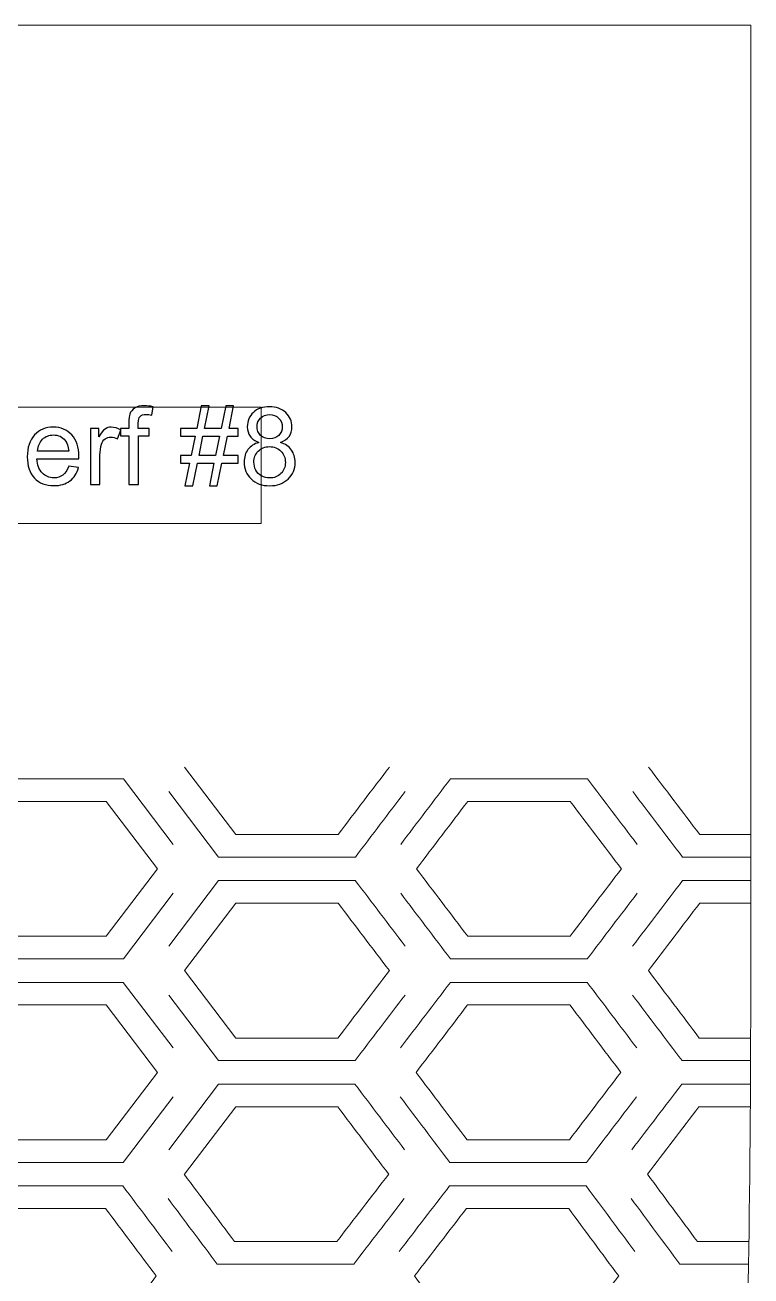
# Model space of a CAD drawing. Header units: centimetres. Extents: x -29.7 to 21.6, y -14.4 to 13.7.
# Drawn here: x -2.97 to 0.93, y -7.19 to -0.46 of the extents above; entities that cross this region are included whole.
import ezdxf

# ---------------------------------------------------------------- set-up
doc = ezdxf.new("R2010")
doc.units = ezdxf.units.CM
doc.header["$MEASUREMENT"] = 0
doc.layers.add('Layer 1', color=7, linetype='Continuous')

msp = doc.modelspace()

# ---------------------------------------------------------------- linework, layer by layer
at = {"layer": 'Layer 1', "color": 1, "lineweight": 9}
for points, knots in [([(-9.03932, -4.44965), (-9.03932, -4.44965), (-9.03932, -0.46166), (-9.03932, -0.46166), (-9.03932, -0.46166), (-9.03932, -0.46166), (0.93059, -0.46166), (0.93059, -0.46166), (0.93059, -0.46166), (0.93059, -0.46166), (0.93059, -4.44965), (0.93059, -4.44965)], [0, 0, 0, 0, 0.25, 0.25, 0.25, 0.25, 0.5, 0.5, 0.5, 0.5, 1, 1, 1, 1]), ([(-1.69979, -3.14012), (-1.69979, -3.14012), (-6.17542, -3.14012), (-6.17542, -3.14012), (-6.17542, -3.14012), (-6.17542, -3.14012), (-6.17542, -2.51611), (-6.17542, -2.51611), (-6.17542, -2.51611), (-6.17542, -2.51611), (-1.69979, -2.51611), (-1.69979, -2.51611), (-1.69979, -2.51611), (-1.69979, -2.51611), (-1.69979, -3.14012), (-1.69979, -3.14012)], [0, 0, 0, 0, 0.2, 0.2, 0.2, 0.2, 0.4, 0.4, 0.4, 0.4, 0.6, 0.6, 0.6, 0.6, 1, 1, 1, 1]), ([(-1.69979, -3.14012), (-1.69979, -3.14012), (-6.17542, -3.14012), (-6.17542, -3.14012), (-6.17542, -3.14012), (-6.17542, -3.14012), (-6.17542, -2.51611), (-6.17542, -2.51611), (-6.17542, -2.51611), (-6.17542, -2.51611), (-1.69979, -2.51611), (-1.69979, -2.51611), (-1.69979, -2.51611), (-1.69979, -2.51611), (-1.69979, -3.14012), (-1.69979, -3.14012)], [0, 0, 0, 0, 0.2, 0.2, 0.2, 0.2, 0.4, 0.4, 0.4, 0.4, 0.6, 0.6, 0.6, 0.6, 1, 1, 1, 1]), ([(-2.41116, -2.93103), (-2.41116, -2.93103), (-2.41116, -2.66894), (-2.41116, -2.66894), (-2.41116, -2.66894), (-2.41116, -2.66894), (-2.45649, -2.66894), (-2.45649, -2.66894), (-2.45649, -2.66894), (-2.45649, -2.66894), (-2.45649, -2.62943), (-2.45649, -2.62943), (-2.45649, -2.62943), (-2.45649, -2.62943), (-2.41116, -2.62943), (-2.41116, -2.62943), (-2.41116, -2.62943), (-2.41116, -2.62943), (-2.41116, -2.59747), (-2.41116, -2.59747), (-2.41116, -2.59747), (-2.41116, -2.57722), (-2.40942, -2.56221), (-2.40584, -2.55243), (-2.40584, -2.55243), (-2.4009, -2.53926), (-2.39237, -2.52851), (-2.37998, -2.52028), (-2.37998, -2.52028), (-2.36768, -2.51204), (-2.35034, -2.50797), (-2.32806, -2.50797), (-2.32806, -2.50797), (-2.31363, -2.50797), (-2.29775, -2.50972), (-2.28031, -2.51311), (-2.28031, -2.51311), (-2.28031, -2.51311), (-2.28797, -2.55785), (-2.28797, -2.55785), (-2.28797, -2.55785), (-2.29862, -2.55601), (-2.30859, -2.55505), (-2.31809, -2.55505), (-2.31809, -2.55505), (-2.33358, -2.55505), (-2.34453, -2.55834), (-2.35102, -2.56492), (-2.35102, -2.56492), (-2.35741, -2.57151), (-2.36061, -2.58381), (-2.36061, -2.60183), (-2.36061, -2.60183), (-2.36061, -2.60183), (-2.36061, -2.62943), (-2.36061, -2.62943), (-2.36061, -2.62943), (-2.36061, -2.62943), (-2.30191, -2.62943), (-2.30191, -2.62943), (-2.30191, -2.62943), (-2.30191, -2.62943), (-2.30191, -2.66894), (-2.30191, -2.66894), (-2.30191, -2.66894), (-2.30191, -2.66894), (-2.36002, -2.66894), (-2.36002, -2.66894), (-2.36002, -2.66894), (-2.36002, -2.66894), (-2.36002, -2.93103), (-2.36002, -2.93103), (-2.36002, -2.93103), (-2.36002, -2.93103), (-2.41116, -2.93103), (-2.41116, -2.93103)], [0, 0, 0, 0, 0.05, 0.05, 0.05, 0.05, 0.1, 0.1, 0.1, 0.1, 0.15, 0.15, 0.15, 0.15, 0.2, 0.2, 0.2, 0.2, 0.25, 0.25, 0.25, 0.25, 0.3, 0.3, 0.3, 0.3, 0.35, 0.35, 0.35, 0.35, 0.4, 0.4, 0.4, 0.4, 0.45, 0.45, 0.45, 0.45, 0.5, 0.5, 0.5, 0.5, 0.55, 0.55, 0.55, 0.55, 0.6, 0.6, 0.6, 0.6, 0.65, 0.65, 0.65, 0.65, 0.7, 0.7, 0.7, 0.7, 0.75, 0.75, 0.75, 0.75, 0.8, 0.8, 0.8, 0.8, 0.85, 0.85, 0.85, 0.85, 0.9, 0.9, 0.9, 0.9, 1, 1, 1, 1]), ([(-2.10976, -2.938), (-2.10976, -2.938), (-2.08507, -2.81713), (-2.08507, -2.81713), (-2.08507, -2.81713), (-2.08507, -2.81713), (-2.13301, -2.81713), (-2.13301, -2.81713), (-2.13301, -2.81713), (-2.13301, -2.81713), (-2.13301, -2.77471), (-2.13301, -2.77471), (-2.13301, -2.77471), (-2.13301, -2.77471), (-2.07645, -2.77471), (-2.07645, -2.77471), (-2.07645, -2.77471), (-2.07645, -2.77471), (-2.05543, -2.67185), (-2.05543, -2.67185), (-2.05543, -2.67185), (-2.05543, -2.67185), (-2.13301, -2.67185), (-2.13301, -2.67185), (-2.13301, -2.67185), (-2.13301, -2.67185), (-2.13301, -2.62943), (-2.13301, -2.62943), (-2.13301, -2.62943), (-2.13301, -2.62943), (-2.04681, -2.62943), (-2.04681, -2.62943), (-2.04681, -2.62943), (-2.04681, -2.62943), (-2.02201, -2.50797), (-2.02201, -2.50797), (-2.02201, -2.50797), (-2.02201, -2.50797), (-1.9794, -2.50797), (-1.9794, -2.50797), (-1.9794, -2.50797), (-1.9794, -2.50797), (-2.00419, -2.62943), (-2.00419, -2.62943), (-2.00419, -2.62943), (-2.00419, -2.62943), (-1.91557, -2.62943), (-1.91557, -2.62943), (-1.91557, -2.62943), (-1.91557, -2.62943), (-1.89078, -2.50797), (-1.89078, -2.50797), (-1.89078, -2.50797), (-1.89078, -2.50797), (-1.84826, -2.50797), (-1.84826, -2.50797), (-1.84826, -2.50797), (-1.84826, -2.50797), (-1.87305, -2.62943), (-1.87305, -2.62943), (-1.87305, -2.62943), (-1.87305, -2.62943), (-1.82385, -2.62943), (-1.82385, -2.62943), (-1.82385, -2.62943), (-1.82385, -2.62943), (-1.82385, -2.67185), (-1.82385, -2.67185), (-1.82385, -2.67185), (-1.82385, -2.67185), (-1.88167, -2.67185), (-1.88167, -2.67185), (-1.88167, -2.67185), (-1.88167, -2.67185), (-1.90269, -2.77471), (-1.90269, -2.77471), (-1.90269, -2.77471), (-1.90269, -2.77471), (-1.82385, -2.77471), (-1.82385, -2.77471), (-1.82385, -2.77471), (-1.82385, -2.77471), (-1.82385, -2.81713), (-1.82385, -2.81713), (-1.82385, -2.81713), (-1.82385, -2.81713), (-1.91131, -2.81713), (-1.91131, -2.81713), (-1.91131, -2.81713), (-1.91131, -2.81713), (-1.93601, -2.938), (-1.93601, -2.938), (-1.93601, -2.938), (-1.93601, -2.938), (-1.97862, -2.938), (-1.97862, -2.938), (-1.97862, -2.938), (-1.97862, -2.938), (-1.95393, -2.81713), (-1.95393, -2.81713), (-1.95393, -2.81713), (-1.95393, -2.81713), (-2.04255, -2.81713), (-2.04255, -2.81713), (-2.04255, -2.81713), (-2.04255, -2.81713), (-2.06725, -2.938), (-2.06725, -2.938), (-2.06725, -2.938), (-2.06725, -2.938), (-2.10976, -2.938), (-2.10976, -2.938)], [0, 0, 0, 0, 0.0344828, 0.0344828, 0.0344828, 0.0344828, 0.0689655, 0.0689655, 0.0689655, 0.0689655, 0.1034483, 0.1034483, 0.1034483, 0.1034483, 0.137931, 0.137931, 0.137931, 0.137931, 0.1724138, 0.1724138, 0.1724138, 0.1724138, 0.2068966, 0.2068966, 0.2068966, 0.2068966, 0.2413793, 0.2413793, 0.2413793, 0.2413793, 0.2758621, 0.2758621, 0.2758621, 0.2758621, 0.3103448, 0.3103448, 0.3103448, 0.3103448, 0.3448276, 0.3448276, 0.3448276, 0.3448276, 0.3793103, 0.3793103, 0.3793103, 0.3793103, 0.4137931, 0.4137931, 0.4137931, 0.4137931, 0.4482759, 0.4482759, 0.4482759, 0.4482759, 0.4827586, 0.4827586, 0.4827586, 0.4827586, 0.5172414, 0.5172414, 0.5172414, 0.5172414, 0.5517241, 0.5517241, 0.5517241, 0.5517241, 0.5862069, 0.5862069, 0.5862069, 0.5862069, 0.6206897, 0.6206897, 0.6206897, 0.6206897, 0.6551724, 0.6551724, 0.6551724, 0.6551724, 0.6896552, 0.6896552, 0.6896552, 0.6896552, 0.7241379, 0.7241379, 0.7241379, 0.7241379, 0.7586207, 0.7586207, 0.7586207, 0.7586207, 0.7931034, 0.7931034, 0.7931034, 0.7931034, 0.8275862, 0.8275862, 0.8275862, 0.8275862, 0.862069, 0.862069, 0.862069, 0.862069, 0.8965517, 0.8965517, 0.8965517, 0.8965517, 0.9310345, 0.9310345, 0.9310345, 0.9310345, 1, 1, 1, 1]), ([(-1.71247, -2.70546), (-1.73368, -2.69771), (-1.74937, -2.68657), (-1.75964, -2.67224), (-1.75964, -2.67224), (-1.76981, -2.65781), (-1.77494, -2.64057), (-1.77494, -2.62052), (-1.77494, -2.62052), (-1.77494, -2.5902), (-1.76409, -2.56483), (-1.7424, -2.5442), (-1.7424, -2.5442), (-1.72061, -2.52357), (-1.69174, -2.5132), (-1.65562, -2.5132), (-1.65562, -2.5132), (-1.6194, -2.5132), (-1.59015, -2.52376), (-1.56806, -2.54488), (-1.56806, -2.54488), (-1.54598, -2.56599), (-1.53494, -2.59166), (-1.53494, -2.62197), (-1.53494, -2.62197), (-1.53494, -2.64124), (-1.53998, -2.6581), (-1.55005, -2.67233), (-1.55005, -2.67233), (-1.56012, -2.68667), (-1.57542, -2.69771), (-1.59605, -2.70546), (-1.59605, -2.70546), (-1.57058, -2.71379), (-1.55131, -2.72715), (-1.53804, -2.74575), (-1.53804, -2.74575), (-1.52477, -2.76425), (-1.51809, -2.78633), (-1.51809, -2.81209), (-1.51809, -2.81209), (-1.51809, -2.84764), (-1.53068, -2.87747), (-1.55576, -2.90168), (-1.55576, -2.90168), (-1.58094, -2.9259), (-1.61397, -2.938), (-1.65494, -2.938), (-1.65494, -2.938), (-1.69591, -2.938), (-1.72894, -2.9259), (-1.75412, -2.90159), (-1.75412, -2.90159), (-1.7792, -2.87728), (-1.79179, -2.84696), (-1.79179, -2.81064), (-1.79179, -2.81064), (-1.79179, -2.78362), (-1.78492, -2.76096), (-1.77116, -2.74275), (-1.77116, -2.74275), (-1.75741, -2.72444), (-1.73785, -2.71204), (-1.71247, -2.70546)], [0, 0, 0, 0, 0.0588235, 0.0588235, 0.0588235, 0.0588235, 0.1176471, 0.1176471, 0.1176471, 0.1176471, 0.1764706, 0.1764706, 0.1764706, 0.1764706, 0.2352941, 0.2352941, 0.2352941, 0.2352941, 0.2941176, 0.2941176, 0.2941176, 0.2941176, 0.3529412, 0.3529412, 0.3529412, 0.3529412, 0.4117647, 0.4117647, 0.4117647, 0.4117647, 0.4705882, 0.4705882, 0.4705882, 0.4705882, 0.5294118, 0.5294118, 0.5294118, 0.5294118, 0.5882353, 0.5882353, 0.5882353, 0.5882353, 0.6470588, 0.6470588, 0.6470588, 0.6470588, 0.7058824, 0.7058824, 0.7058824, 0.7058824, 0.7647059, 0.7647059, 0.7647059, 0.7647059, 0.8235294, 0.8235294, 0.8235294, 0.8235294, 0.8823529, 0.8823529, 0.8823529, 0.8823529, 1, 1, 1, 1]), ([(-1.72264, -2.61868), (-1.72264, -2.63844), (-1.71635, -2.65451), (-1.70385, -2.66701), (-1.70385, -2.66701), (-1.69126, -2.6795), (-1.6748, -2.6858), (-1.65436, -2.6858), (-1.65436, -2.6858), (-1.6345, -2.6858), (-1.61843, -2.6796), (-1.60593, -2.6672), (-1.60593, -2.6672), (-1.59344, -2.6548), (-1.58724, -2.6396), (-1.58724, -2.62158), (-1.58724, -2.62158), (-1.58724, -2.60279), (-1.59363, -2.58701), (-1.60651, -2.57422), (-1.60651, -2.57422), (-1.6193, -2.56144), (-1.63547, -2.55505), (-1.65494, -2.55505), (-1.65494, -2.55505), (-1.6746, -2.55505), (-1.69078, -2.56134), (-1.70356, -2.57383), (-1.70356, -2.57383), (-1.71625, -2.58633), (-1.72264, -2.60124), (-1.72264, -2.61868)], [0, 0, 0, 0, 0.1111111, 0.1111111, 0.1111111, 0.1111111, 0.2222222, 0.2222222, 0.2222222, 0.2222222, 0.3333333, 0.3333333, 0.3333333, 0.3333333, 0.4444444, 0.4444444, 0.4444444, 0.4444444, 0.5555556, 0.5555556, 0.5555556, 0.5555556, 0.6666667, 0.6666667, 0.6666667, 0.6666667, 0.7777778, 0.7777778, 0.7777778, 0.7777778, 1, 1, 1, 1]), ([(-2.73436, -2.8334), (-2.73436, -2.8334), (-2.68148, -2.84038), (-2.68148, -2.84038), (-2.68148, -2.84038), (-2.68971, -2.87108), (-2.70511, -2.895), (-2.72758, -2.91195), (-2.72758, -2.91195), (-2.75005, -2.9289), (-2.77872, -2.93742), (-2.81368, -2.93742), (-2.81368, -2.93742), (-2.85765, -2.93742), (-2.89252, -2.92386), (-2.91828, -2.89674), (-2.91828, -2.89674), (-2.94405, -2.86972), (-2.95693, -2.83166), (-2.95693, -2.78275), (-2.95693, -2.78275), (-2.95693, -2.73219), (-2.94395, -2.69287), (-2.9179, -2.66497), (-2.9179, -2.66497), (-2.89184, -2.63698), (-2.85804, -2.62304), (-2.81649, -2.62304), (-2.81649, -2.62304), (-2.7763, -2.62304), (-2.74346, -2.63669), (-2.71799, -2.6641), (-2.71799, -2.6641), (-2.69252, -2.69151), (-2.67973, -2.73006), (-2.67973, -2.77975), (-2.67973, -2.77975), (-2.67973, -2.78275), (-2.67983, -2.7873), (-2.68002, -2.7933), (-2.68002, -2.7933), (-2.68002, -2.7933), (-2.90463, -2.7933), (-2.90463, -2.7933), (-2.90463, -2.7933), (-2.90269, -2.82633), (-2.89339, -2.85171), (-2.87654, -2.86924), (-2.87654, -2.86924), (-2.85978, -2.88677), (-2.83877, -2.89558), (-2.81368, -2.89558), (-2.81368, -2.89558), (-2.79499, -2.89558), (-2.77901, -2.89064), (-2.76584, -2.88076), (-2.76584, -2.88076), (-2.75257, -2.87088), (-2.74211, -2.8551), (-2.73436, -2.8334)], [0, 0, 0, 0, 0.0625, 0.0625, 0.0625, 0.0625, 0.125, 0.125, 0.125, 0.125, 0.1875, 0.1875, 0.1875, 0.1875, 0.25, 0.25, 0.25, 0.25, 0.3125, 0.3125, 0.3125, 0.3125, 0.375, 0.375, 0.375, 0.375, 0.4375, 0.4375, 0.4375, 0.4375, 0.5, 0.5, 0.5, 0.5, 0.5625, 0.5625, 0.5625, 0.5625, 0.625, 0.625, 0.625, 0.625, 0.6875, 0.6875, 0.6875, 0.6875, 0.75, 0.75, 0.75, 0.75, 0.8125, 0.8125, 0.8125, 0.8125, 0.875, 0.875, 0.875, 0.875, 1, 1, 1, 1]), ([(-2.90172, -2.75146), (-2.90172, -2.75146), (-2.73378, -2.75146), (-2.73378, -2.75146), (-2.73378, -2.75146), (-2.73601, -2.72609), (-2.7425, -2.70711), (-2.75305, -2.69442), (-2.75305, -2.69442), (-2.76923, -2.67476), (-2.79034, -2.66488), (-2.8162, -2.66488), (-2.8162, -2.66488), (-2.83964, -2.66488), (-2.8593, -2.67272), (-2.87528, -2.68841), (-2.87528, -2.68841), (-2.89117, -2.7041), (-2.89998, -2.72512), (-2.90172, -2.75146)], [0, 0, 0, 0, 0.1666667, 0.1666667, 0.1666667, 0.1666667, 0.3333333, 0.3333333, 0.3333333, 0.3333333, 0.5, 0.5, 0.5, 0.5, 0.6666667, 0.6666667, 0.6666667, 0.6666667, 1, 1, 1, 1]), ([(-2.61746, -2.93103), (-2.61746, -2.93103), (-2.61746, -2.62943), (-2.61746, -2.62943), (-2.61746, -2.62943), (-2.61746, -2.62943), (-2.57155, -2.62943), (-2.57155, -2.62943), (-2.57155, -2.62943), (-2.57155, -2.62943), (-2.57155, -2.67563), (-2.57155, -2.67563), (-2.57155, -2.67563), (-2.55983, -2.65422), (-2.54898, -2.64008), (-2.53901, -2.6333), (-2.53901, -2.6333), (-2.52903, -2.62643), (-2.51809, -2.62304), (-2.50617, -2.62304), (-2.50617, -2.62304), (-2.48893, -2.62304), (-2.4714, -2.62846), (-2.45358, -2.63921), (-2.45358, -2.63921), (-2.45358, -2.63921), (-2.47179, -2.68638), (-2.47179, -2.68638), (-2.47179, -2.68638), (-2.48419, -2.67941), (-2.49658, -2.67592), (-2.50898, -2.67592), (-2.50898, -2.67592), (-2.52012, -2.67592), (-2.5301, -2.67931), (-2.53891, -2.68599), (-2.53891, -2.68599), (-2.54772, -2.69267), (-2.55402, -2.70197), (-2.5578, -2.71388), (-2.5578, -2.71388), (-2.56351, -2.732), (-2.56632, -2.75185), (-2.56632, -2.77345), (-2.56632, -2.77345), (-2.56632, -2.77345), (-2.56632, -2.93103), (-2.56632, -2.93103), (-2.56632, -2.93103), (-2.56632, -2.93103), (-2.61746, -2.93103), (-2.61746, -2.93103)], [0, 0, 0, 0, 0.0714286, 0.0714286, 0.0714286, 0.0714286, 0.1428571, 0.1428571, 0.1428571, 0.1428571, 0.2142857, 0.2142857, 0.2142857, 0.2142857, 0.2857143, 0.2857143, 0.2857143, 0.2857143, 0.3571429, 0.3571429, 0.3571429, 0.3571429, 0.4285714, 0.4285714, 0.4285714, 0.4285714, 0.5, 0.5, 0.5, 0.5, 0.5714286, 0.5714286, 0.5714286, 0.5714286, 0.6428571, 0.6428571, 0.6428571, 0.6428571, 0.7142857, 0.7142857, 0.7142857, 0.7142857, 0.7857143, 0.7857143, 0.7857143, 0.7857143, 0.8571429, 0.8571429, 0.8571429, 0.8571429, 1, 1, 1, 1]), ([(-2.03393, -2.77471), (-2.03393, -2.77471), (-1.94531, -2.77471), (-1.94531, -2.77471), (-1.94531, -2.77471), (-1.94531, -2.77471), (-1.92429, -2.67185), (-1.92429, -2.67185), (-1.92429, -2.67185), (-1.92429, -2.67185), (-2.01291, -2.67185), (-2.01291, -2.67185), (-2.01291, -2.67185), (-2.01291, -2.67185), (-2.03393, -2.77471), (-2.03393, -2.77471)], [0, 0, 0, 0, 0.2, 0.2, 0.2, 0.2, 0.4, 0.4, 0.4, 0.4, 0.6, 0.6, 0.6, 0.6, 1, 1, 1, 1]), ([(-1.73949, -2.81103), (-1.73949, -2.82565), (-1.7361, -2.8397), (-1.72932, -2.85335), (-1.72932, -2.85335), (-1.72254, -2.86691), (-1.71228, -2.87747), (-1.69852, -2.88493), (-1.69852, -2.88493), (-1.68487, -2.89239), (-1.67015, -2.89616), (-1.65455, -2.89616), (-1.65455, -2.89616), (-1.62995, -2.89616), (-1.60981, -2.88832), (-1.59402, -2.87263), (-1.59402, -2.87263), (-1.57823, -2.85694), (-1.57039, -2.83699), (-1.57039, -2.81277), (-1.57039, -2.81277), (-1.57039, -2.78817), (-1.57852, -2.76783), (-1.5947, -2.75175), (-1.5947, -2.75175), (-1.61097, -2.73568), (-1.6315, -2.72764), (-1.6562, -2.72764), (-1.6562, -2.72764), (-1.68041, -2.72764), (-1.70027, -2.73558), (-1.71596, -2.75146), (-1.71596, -2.75146), (-1.73165, -2.76735), (-1.73949, -2.7872), (-1.73949, -2.81103)], [0, 0, 0, 0, 0.1, 0.1, 0.1, 0.1, 0.2, 0.2, 0.2, 0.2, 0.3, 0.3, 0.3, 0.3, 0.4, 0.4, 0.4, 0.4, 0.5, 0.5, 0.5, 0.5, 0.6, 0.6, 0.6, 0.6, 0.7, 0.7, 0.7, 0.7, 0.8, 0.8, 0.8, 0.8, 1, 1, 1, 1]), ([(-1.56184, -4.81203), (-1.56184, -4.81203), (-1.83701, -4.81203), (-1.83701, -4.81203), (-1.83701, -4.81203), (-1.83701, -4.81203), (-2.1122, -4.44965), (-2.1122, -4.44965)], [0, 0, 0, 0, 0.3333333, 0.3333333, 0.3333333, 0.3333333, 1, 1, 1, 1]), ([(0.93059, -4.44965), (0.93059, -7.29819), (0.93059, -8.72246), (0.68137, -10.14675), (0.68137, -10.14675), (0.43214, -11.57102), (-0.06638, -12.99531), (-2.06035, -14.41959)], [0, 0, 0, 0, 0.3333333, 0.3333333, 0.3333333, 0.3333333, 1, 1, 1, 1]), ([(-1.01154, -4.44965), (-1.10328, -4.57045), (-1.19505, -4.69124), (-1.28682, -4.81203), (-1.28682, -4.81203), (-1.37853, -4.81203), (-1.47023, -4.81203), (-1.56197, -4.81203)], [0, 0, 0, 0, 0.3333333, 0.3333333, 0.3333333, 0.3333333, 1, 1, 1, 1]), ([(0.93043, -4.81203), (0.8387, -4.81203), (0.74696, -4.81203), (0.65528, -4.81203), (0.65528, -4.81203), (0.56362, -4.69124), (0.47197, -4.57045), (0.3803, -4.44965)], [0, 0, 0, 0, 0.3333333, 0.3333333, 0.3333333, 0.3333333, 1, 1, 1, 1]), ([(-2.17297, -4.86535), (-2.17297, -4.86535), (-2.44066, -4.51281), (-2.44066, -4.51281), (-2.44066, -4.51281), (-2.44066, -4.51281), (-2.8081, -4.51281), (-2.8081, -4.51281), (-2.8081, -4.51281), (-2.8081, -4.51281), (-3.17557, -4.51281), (-3.17557, -4.51281), (-3.17557, -4.51281), (-3.17557, -4.51281), (-3.44323, -4.86535), (-3.44323, -4.86535)], [0, 0, 0, 0, 0.2, 0.2, 0.2, 0.2, 0.4, 0.4, 0.4, 0.4, 0.6, 0.6, 0.6, 0.6, 1, 1, 1, 1]), ([(0.31929, -4.86535), (0.23011, -4.74783), (0.14096, -4.63032), (0.0518, -4.51281), (0.0518, -4.51281), (-0.19314, -4.51281), (-0.43814, -4.51281), (-0.68312, -4.51281), (-0.68312, -4.51281), (-0.77233, -4.63032), (-0.86165, -4.74783), (-0.95086, -4.86535)], [0, 0, 0, 0, 0.25, 0.25, 0.25, 0.25, 0.5, 0.5, 0.5, 0.5, 1, 1, 1, 1]), ([(-3.35843, -4.99675), (-3.35843, -4.99675), (-3.08325, -4.63437), (-3.08325, -4.63437), (-3.08325, -4.63437), (-3.08325, -4.63437), (-2.53296, -4.63437), (-2.53296, -4.63437), (-2.53296, -4.63437), (-2.53296, -4.63437), (-2.25781, -4.99675), (-2.25781, -4.99675), (-2.25781, -4.99675), (-2.25781, -4.99675), (-2.53296, -5.35913), (-2.53296, -5.35913), (-2.53296, -5.35913), (-2.53296, -5.35913), (-3.08325, -5.35913), (-3.08325, -5.35913), (-3.08325, -5.35913), (-3.08325, -5.35913), (-3.35843, -4.99675), (-3.35843, -4.99675)], [0, 0, 0, 0, 0.1428571, 0.1428571, 0.1428571, 0.1428571, 0.2857143, 0.2857143, 0.2857143, 0.2857143, 0.4285714, 0.4285714, 0.4285714, 0.4285714, 0.5714286, 0.5714286, 0.5714286, 0.5714286, 0.7142857, 0.7142857, 0.7142857, 0.7142857, 1, 1, 1, 1]), ([(-1.56184, -4.93357), (-1.56184, -4.93357), (-1.92932, -4.93357), (-1.92932, -4.93357), (-1.92932, -4.93357), (-1.92932, -4.93357), (-2.197, -4.58105), (-2.197, -4.58105)], [0, 0, 0, 0, 0.3333333, 0.3333333, 0.3333333, 0.3333333, 1, 1, 1, 1]), ([(-0.92681, -4.58105), (-1.01602, -4.69858), (-1.10534, -4.81605), (-1.19456, -4.93357), (-1.19456, -4.93357), (-1.31706, -4.93357), (-1.43953, -4.93357), (-1.562, -4.93357)], [0, 0, 0, 0, 0.3333333, 0.3333333, 0.3333333, 0.3333333, 1, 1, 1, 1]), ([(-0.86612, -4.99675), (-0.77436, -4.87595), (-0.68262, -4.75515), (-0.59085, -4.63437), (-0.59085, -4.63437), (-0.40741, -4.63437), (-0.224, -4.63437), (-0.04056, -4.63437), (-0.04056, -4.63437), (0.05112, -4.75515), (0.14276, -4.87595), (0.23443, -4.99675), (0.23443, -4.99675), (0.14262, -5.11754), (0.05089, -5.23834), (-0.04088, -5.35913), (-0.04088, -5.35913), (-0.22432, -5.35913), (-0.4077, -5.35913), (-0.59115, -5.35913), (-0.59115, -5.35913), (-0.68281, -5.23834), (-0.77446, -5.11754), (-0.86612, -4.99675)], [0, 0, 0, 0, 0.1428571, 0.1428571, 0.1428571, 0.1428571, 0.2857143, 0.2857143, 0.2857143, 0.2857143, 0.4285714, 0.4285714, 0.4285714, 0.4285714, 0.5714286, 0.5714286, 0.5714286, 0.5714286, 0.7142857, 0.7142857, 0.7142857, 0.7142857, 1, 1, 1, 1]), ([(0.93033, -4.93357), (0.80786, -4.93357), (0.6854, -4.93357), (0.56289, -4.93357), (0.56289, -4.93357), (0.47377, -4.81605), (0.38462, -4.69858), (0.29547, -4.58105)], [0, 0, 0, 0, 0.3333333, 0.3333333, 0.3333333, 0.3333333, 1, 1, 1, 1]), ([(-1.56184, -5.05993), (-1.56184, -5.05993), (-1.92932, -5.05993), (-1.92932, -5.05993), (-1.92932, -5.05993), (-1.92932, -5.05993), (-2.197, -5.41244), (-2.197, -5.41244)], [0, 0, 0, 0, 0.3333333, 0.3333333, 0.3333333, 0.3333333, 1, 1, 1, 1]), ([(-0.9271, -5.41244), (-1.01629, -5.29494), (-1.10541, -5.17742), (-1.19462, -5.05993), (-1.19462, -5.05993), (-1.31713, -5.05993), (-1.43953, -5.05993), (-1.56204, -5.05993)], [0, 0, 0, 0, 0.3333333, 0.3333333, 0.3333333, 0.3333333, 1, 1, 1, 1]), ([(0.9303, -5.05993), (0.80779, -5.05993), (0.68533, -5.05993), (0.56286, -5.05993), (0.56286, -5.05993), (0.47357, -5.17742), (0.38429, -5.29494), (0.295, -5.41244)], [0, 0, 0, 0, 0.3333333, 0.3333333, 0.3333333, 0.3333333, 1, 1, 1, 1]), ([(-2.17297, -5.12817), (-2.17297, -5.12817), (-2.44066, -5.48067), (-2.44066, -5.48067), (-2.44066, -5.48067), (-2.44066, -5.48067), (-2.8081, -5.48067), (-2.8081, -5.48067), (-2.8081, -5.48067), (-2.8081, -5.48067), (-3.17557, -5.48067), (-3.17557, -5.48067), (-3.17557, -5.48067), (-3.17557, -5.48067), (-3.44323, -5.12817), (-3.44323, -5.12817)], [0, 0, 0, 0, 0.2, 0.2, 0.2, 0.2, 0.4, 0.4, 0.4, 0.4, 0.6, 0.6, 0.6, 0.6, 1, 1, 1, 1]), ([(0.31916, -5.12817), (0.22988, -5.24566), (0.1406, -5.36316), (0.05135, -5.48067), (0.05135, -5.48067), (-0.19359, -5.48067), (-0.43857, -5.48067), (-0.68351, -5.48067), (-0.68351, -5.48067), (-0.77263, -5.36316), (-0.86181, -5.24566), (-0.95096, -5.12817)], [0, 0, 0, 0, 0.25, 0.25, 0.25, 0.25, 0.5, 0.5, 0.5, 0.5, 1, 1, 1, 1]), ([(-2.1122, -5.54386), (-2.1122, -5.54386), (-1.83701, -5.18147), (-1.83701, -5.18147), (-1.83701, -5.18147), (-1.83701, -5.18147), (-1.56184, -5.18147), (-1.56184, -5.18147)], [0, 0, 0, 0, 0.3333333, 0.3333333, 0.3333333, 0.3333333, 1, 1, 1, 1]), ([(-1.5621, -5.18147), (-1.47036, -5.18147), (-1.37862, -5.18147), (-1.28696, -5.18147), (-1.28696, -5.18147), (-1.19528, -5.30225), (-1.10358, -5.42304), (-1.01193, -5.54386)], [0, 0, 0, 0, 0.3333333, 0.3333333, 0.3333333, 0.3333333, 1, 1, 1, 1]), ([(0.37974, -5.54386), (0.47148, -5.42304), (0.56328, -5.30225), (0.65505, -5.18147), (0.65505, -5.18147), (0.74679, -5.18147), (0.8385, -5.18147), (0.9302, -5.18147)], [0, 0, 0, 0, 0.3333333, 0.3333333, 0.3333333, 0.3333333, 1, 1, 1, 1]), ([(-1.5622, -5.90622), (-1.5622, -5.90622), (-1.83731, -5.90622), (-1.83731, -5.90622), (-1.83731, -5.90622), (-1.83731, -5.90622), (-2.11243, -5.54386), (-2.11243, -5.54386)], [0, 0, 0, 0, 0.3333333, 0.3333333, 0.3333333, 0.3333333, 1, 1, 1, 1]), ([(-1.01193, -5.54386), (-1.10403, -5.66465), (-1.1961, -5.78544), (-1.28812, -5.90622), (-1.28812, -5.90622), (-1.3798, -5.90622), (-1.47147, -5.90622), (-1.56315, -5.90622)], [0, 0, 0, 0, 0.3333333, 0.3333333, 0.3333333, 0.3333333, 1, 1, 1, 1]), ([(0.92807, -5.90622), (0.8364, -5.90622), (0.74473, -5.90622), (0.65306, -5.90622), (0.65306, -5.90622), (0.56197, -5.78544), (0.4709, -5.66465), (0.37974, -5.54386)], [0, 0, 0, 0, 0.3333333, 0.3333333, 0.3333333, 0.3333333, 1, 1, 1, 1]), ([(-2.17324, -5.95954), (-2.17324, -5.95954), (-2.44089, -5.60702), (-2.44089, -5.60702), (-2.44089, -5.60702), (-2.44089, -5.60702), (-2.80827, -5.60702), (-2.80827, -5.60702), (-2.80827, -5.60702), (-2.80827, -5.60702), (-3.17564, -5.60702), (-3.17564, -5.60702), (-3.17564, -5.60702), (-3.17564, -5.60702), (-3.44329, -5.95954), (-3.44329, -5.95954)], [0, 0, 0, 0, 0.2, 0.2, 0.2, 0.2, 0.4, 0.4, 0.4, 0.4, 0.6, 0.6, 0.6, 0.6, 1, 1, 1, 1]), ([(0.31697, -5.95954), (0.22838, -5.84202), (0.13974, -5.72453), (0.05102, -5.60702), (0.05102, -5.60702), (-0.19389, -5.60702), (-0.4388, -5.60702), (-0.68373, -5.60702), (-0.68373, -5.60702), (-0.77335, -5.72453), (-0.86292, -5.84202), (-0.9525, -5.95954)], [0, 0, 0, 0, 0.25, 0.25, 0.25, 0.25, 0.5, 0.5, 0.5, 0.5, 1, 1, 1, 1]), ([(-1.5622, -6.02778), (-1.5622, -6.02778), (-1.92961, -6.02778), (-1.92961, -6.02778), (-1.92961, -6.02778), (-1.92961, -6.02778), (-2.19723, -5.67526), (-2.19723, -5.67526)], [0, 0, 0, 0, 0.3333333, 0.3333333, 0.3333333, 0.3333333, 1, 1, 1, 1]), ([(-0.92759, -5.67526), (-1.01717, -5.79275), (-1.10672, -5.91028), (-1.19626, -6.02778), (-1.19626, -6.02778), (-1.31867, -6.02778), (-1.44106, -6.02778), (-1.56344, -6.02778)], [0, 0, 0, 0, 0.3333333, 0.3333333, 0.3333333, 0.3333333, 1, 1, 1, 1]), ([(0.92745, -6.02778), (0.80501, -6.02778), (0.68261, -6.02778), (0.5602, -6.02778), (0.5602, -6.02778), (0.47165, -5.91028), (0.38301, -5.79275), (0.29436, -5.67526)], [0, 0, 0, 0, 0.3333333, 0.3333333, 0.3333333, 0.3333333, 1, 1, 1, 1]), ([(-3.35852, -6.09094), (-3.35852, -6.09094), (-3.08338, -5.72856), (-3.08338, -5.72856), (-3.08338, -5.72856), (-3.08338, -5.72856), (-2.53316, -5.72856), (-2.53316, -5.72856), (-2.53316, -5.72856), (-2.53316, -5.72856), (-2.25804, -6.09094), (-2.25804, -6.09094), (-2.25804, -6.09094), (-2.25804, -6.09094), (-2.53316, -6.45333), (-2.53316, -6.45333), (-2.53316, -6.45333), (-2.53316, -6.45333), (-3.08338, -6.45333), (-3.08338, -6.45333), (-3.08338, -6.45333), (-3.08338, -6.45333), (-3.35852, -6.09094), (-3.35852, -6.09094)], [0, 0, 0, 0, 0.1428571, 0.1428571, 0.1428571, 0.1428571, 0.2857143, 0.2857143, 0.2857143, 0.2857143, 0.4285714, 0.4285714, 0.4285714, 0.4285714, 0.5714286, 0.5714286, 0.5714286, 0.5714286, 0.7142857, 0.7142857, 0.7142857, 0.7142857, 1, 1, 1, 1]), ([(-0.86822, -6.09094), (-0.77613, -5.97016), (-0.68403, -5.84936), (-0.5919, -5.72856), (-0.5919, -5.72856), (-0.40852, -5.72856), (-0.22514, -5.72856), (-0.04177, -5.72856), (-0.04177, -5.72856), (0.04942, -5.84936), (0.14053, -5.97016), (0.23168, -6.09094), (0.23168, -6.09094), (0.13945, -6.21174), (0.04729, -6.33253), (-0.04484, -6.45333), (-0.04484, -6.45333), (-0.2281, -6.45333), (-0.41133, -6.45333), (-0.59459, -6.45333), (-0.59459, -6.45333), (-0.68577, -6.33253), (-0.77695, -6.21174), (-0.86822, -6.09094)], [0, 0, 0, 0, 0.1428571, 0.1428571, 0.1428571, 0.1428571, 0.2857143, 0.2857143, 0.2857143, 0.2857143, 0.4285714, 0.4285714, 0.4285714, 0.4285714, 0.5714286, 0.5714286, 0.5714286, 0.5714286, 0.7142857, 0.7142857, 0.7142857, 0.7142857, 1, 1, 1, 1]), ([(-1.5622, -6.15413), (-1.5622, -6.15413), (-1.92961, -6.15413), (-1.92961, -6.15413), (-1.92961, -6.15413), (-1.92961, -6.15413), (-2.19723, -6.50664), (-2.19723, -6.50664)], [0, 0, 0, 0, 0.3333333, 0.3333333, 0.3333333, 0.3333333, 1, 1, 1, 1]), ([(-0.93034, -6.50664), (-1.01906, -6.38913), (-1.10783, -6.27161), (-1.19662, -6.15413), (-1.19662, -6.15413), (-1.31903, -6.15413), (-1.4414, -6.15413), (-1.5638, -6.15413)], [0, 0, 0, 0, 0.3333333, 0.3333333, 0.3333333, 0.3333333, 1, 1, 1, 1]), ([(0.92676, -6.15413), (0.80439, -6.15413), (0.68199, -6.15413), (0.55959, -6.15413), (0.55959, -6.15413), (0.46988, -6.27161), (0.38017, -6.38913), (0.29049, -6.50664)], [0, 0, 0, 0, 0.3333333, 0.3333333, 0.3333333, 0.3333333, 1, 1, 1, 1]), ([(-2.17324, -6.22235), (-2.17324, -6.22235), (-2.44089, -6.57486), (-2.44089, -6.57486), (-2.44089, -6.57486), (-2.44089, -6.57486), (-2.80827, -6.57486), (-2.80827, -6.57486), (-2.80827, -6.57486), (-2.80827, -6.57486), (-3.17564, -6.57486), (-3.17564, -6.57486), (-3.17564, -6.57486), (-3.17564, -6.57486), (-3.44329, -6.22235), (-3.44329, -6.22235)], [0, 0, 0, 0, 0.2, 0.2, 0.2, 0.2, 0.4, 0.4, 0.4, 0.4, 0.6, 0.6, 0.6, 0.6, 1, 1, 1, 1]), ([(0.31579, -6.22235), (0.22608, -6.33986), (0.13644, -6.45737), (0.0468, -6.57486), (0.0468, -6.57486), (-0.19785, -6.57486), (-0.44253, -6.57486), (-0.68717, -6.57486), (-0.68717, -6.57486), (-0.7759, -6.45737), (-0.86462, -6.33986), (-0.95338, -6.22235)], [0, 0, 0, 0, 0.25, 0.25, 0.25, 0.25, 0.5, 0.5, 0.5, 0.5, 1, 1, 1, 1]), ([(-2.11243, -6.63805), (-2.11243, -6.63805), (-1.83731, -6.27566), (-1.83731, -6.27566), (-1.83731, -6.27566), (-1.83731, -6.27566), (-1.5622, -6.27566), (-1.5622, -6.27566)], [0, 0, 0, 0, 0.3333333, 0.3333333, 0.3333333, 0.3333333, 1, 1, 1, 1]), ([(-1.56413, -6.27566), (-1.47245, -6.27566), (-1.38084, -6.27566), (-1.28921, -6.27566), (-1.28921, -6.27566), (-1.19793, -6.39644), (-1.10668, -6.51725), (-1.01547, -6.63805)], [0, 0, 0, 0, 0.3333333, 0.3333333, 0.3333333, 0.3333333, 1, 1, 1, 1]), ([(0.3746, -6.63805), (0.46676, -6.51725), (0.55896, -6.39644), (0.6512, -6.27566), (0.6512, -6.27566), (0.74286, -6.27566), (0.83447, -6.27566), (0.92611, -6.27566)], [0, 0, 0, 0, 0.3333333, 0.3333333, 0.3333333, 0.3333333, 1, 1, 1, 1]), ([(-1.56861, -7.00035), (-1.66009, -7.00035), (-1.75153, -7.00035), (-1.84304, -7.00035), (-1.84304, -7.00035), (-1.93343, -6.87957), (-2.02399, -6.75883), (-2.11468, -6.63805)], [0, 0, 0, 0, 0.3333333, 0.3333333, 0.3333333, 0.3333333, 1, 1, 1, 1]), ([(-1.01547, -6.63805), (-1.10848, -6.75883), (-1.20143, -6.87957), (-1.29421, -7.00035), (-1.29421, -7.00035), (-1.3857, -7.00035), (-1.47714, -7.00035), (-1.56861, -7.00035)], [0, 0, 0, 0, 0.3333333, 0.3333333, 0.3333333, 0.3333333, 1, 1, 1, 1]), ([(0.91711, -7.00035), (0.82563, -7.00035), (0.73416, -7.00035), (0.64268, -7.00035), (0.64268, -7.00035), (0.55343, -6.87957), (0.46408, -6.75883), (0.3746, -6.63805)], [0, 0, 0, 0, 0.3333333, 0.3333333, 0.3333333, 0.3333333, 1, 1, 1, 1]), ([(-2.1785, -7.05364), (-2.26658, -6.93617), (-2.35481, -6.81869), (-2.44314, -6.70119), (-2.44314, -6.70119), (-2.68776, -6.70119), (-2.93231, -6.70119), (-3.17688, -6.70119), (-3.17688, -6.70119), (-3.2664, -6.81869), (-3.35575, -6.93617), (-3.44499, -7.05364)], [0, 0, 0, 0, 0.25, 0.25, 0.25, 0.25, 0.5, 0.5, 0.5, 0.5, 1, 1, 1, 1]), ([(0.30673, -7.05364), (0.2198, -6.93617), (0.13271, -6.81869), (0.04552, -6.70119), (0.04552, -6.70119), (-0.19906, -6.70119), (-0.44367, -6.70119), (-0.68825, -6.70119), (-0.68825, -6.70119), (-0.77888, -6.81869), (-0.8694, -6.93617), (-0.9598, -7.05364)], [0, 0, 0, 0, 0.25, 0.25, 0.25, 0.25, 0.5, 0.5, 0.5, 0.5, 1, 1, 1, 1]), ([(-1.56979, -7.12186), (-1.6919, -7.12186), (-1.81398, -7.12186), (-1.93609, -7.12186), (-1.93609, -7.12186), (-2.02403, -7.00439), (-2.11213, -6.88691), (-2.20033, -6.76943)], [0, 0, 0, 0, 0.3333333, 0.3333333, 0.3333333, 0.3333333, 1, 1, 1, 1]), ([(-0.93237, -6.76943), (-1.0229, -6.88691), (-1.1133, -7.00439), (-1.20353, -7.12186), (-1.20353, -7.12186), (-1.32564, -7.12186), (-1.44771, -7.12186), (-1.56979, -7.12186)], [0, 0, 0, 0, 0.3333333, 0.3333333, 0.3333333, 0.3333333, 1, 1, 1, 1]), ([(0.91475, -7.12186), (0.79268, -7.12186), (0.67057, -7.12186), (0.54849, -7.12186), (0.54849, -7.12186), (0.46166, -7.00439), (0.37474, -6.88691), (0.28768, -6.76943)], [0, 0, 0, 0, 0.3333333, 0.3333333, 0.3333333, 0.3333333, 1, 1, 1, 1]), ([(-3.36081, -7.18504), (-3.26905, -7.06425), (-3.17721, -6.9435), (-3.08525, -6.82272), (-3.08525, -6.82272), (-2.90216, -6.82272), (-2.71912, -6.82272), (-2.536, -6.82272), (-2.536, -6.82272), (-2.44518, -6.9435), (-2.35452, -7.06425), (-2.26395, -7.18504), (-2.26395, -7.18504), (-2.35622, -7.3058), (-2.44835, -7.42655), (-2.54032, -7.54733), (-2.54032, -7.54733), (-2.72288, -7.54733), (-2.90544, -7.54733), (-3.08799, -7.54733), (-3.08799, -7.54733), (-3.17878, -7.42655), (-3.26974, -7.3058), (-3.36081, -7.18504)], [0, 0, 0, 0, 0.1428571, 0.1428571, 0.1428571, 0.1428571, 0.2857143, 0.2857143, 0.2857143, 0.2857143, 0.4285714, 0.4285714, 0.4285714, 0.4285714, 0.5714286, 0.5714286, 0.5714286, 0.5714286, 0.7142857, 0.7142857, 0.7142857, 0.7142857, 1, 1, 1, 1]), ([(-0.8769, -7.18504), (-0.78398, -7.06425), (-0.6909, -6.9435), (-0.59772, -6.82272), (-0.59772, -6.82272), (-0.41468, -6.82272), (-0.23162, -6.82272), (-0.04854, -6.82272), (-0.04854, -6.82272), (0.04111, -6.9435), (0.13062, -7.06425), (0.21996, -7.18504), (0.21996, -7.18504), (0.12656, -7.3058), (0.03321, -7.42655), (-0.05994, -7.54733), (-0.05994, -7.54733), (-0.24249, -7.54733), (-0.42505, -7.54733), (-0.60757, -7.54733), (-0.60757, -7.54733), (-0.69721, -7.42655), (-0.78699, -7.3058), (-0.8769, -7.18504)], [0, 0, 0, 0, 0.1428571, 0.1428571, 0.1428571, 0.1428571, 0.2857143, 0.2857143, 0.2857143, 0.2857143, 0.4285714, 0.4285714, 0.4285714, 0.4285714, 0.5714286, 0.5714286, 0.5714286, 0.5714286, 0.7142857, 0.7142857, 0.7142857, 0.7142857, 1, 1, 1, 1])]:
    msp.add_open_spline(points, degree=3, knots=knots, dxfattribs=at)
at = {"layer": 'Layer 1', "color": 250}
for points, knots in [([(-2.41116, -2.93103), (-2.41116, -2.93103), (-2.41116, -2.66894), (-2.41116, -2.66894), (-2.41116, -2.66894), (-2.41116, -2.66894), (-2.45649, -2.66894), (-2.45649, -2.66894), (-2.45649, -2.66894), (-2.45649, -2.66894), (-2.45649, -2.62943), (-2.45649, -2.62943), (-2.45649, -2.62943), (-2.45649, -2.62943), (-2.41116, -2.62943), (-2.41116, -2.62943), (-2.41116, -2.62943), (-2.41116, -2.62943), (-2.41116, -2.59747), (-2.41116, -2.59747), (-2.41116, -2.59747), (-2.41116, -2.57722), (-2.40942, -2.56221), (-2.40584, -2.55243), (-2.40584, -2.55243), (-2.4009, -2.53926), (-2.39237, -2.52851), (-2.37998, -2.52028), (-2.37998, -2.52028), (-2.36768, -2.51204), (-2.35034, -2.50797), (-2.32806, -2.50797), (-2.32806, -2.50797), (-2.31363, -2.50797), (-2.29775, -2.50972), (-2.28031, -2.51311), (-2.28031, -2.51311), (-2.28031, -2.51311), (-2.28797, -2.55785), (-2.28797, -2.55785), (-2.28797, -2.55785), (-2.29862, -2.55601), (-2.30859, -2.55505), (-2.31809, -2.55505), (-2.31809, -2.55505), (-2.33358, -2.55505), (-2.34453, -2.55834), (-2.35102, -2.56492), (-2.35102, -2.56492), (-2.35741, -2.57151), (-2.36061, -2.58381), (-2.36061, -2.60183), (-2.36061, -2.60183), (-2.36061, -2.60183), (-2.36061, -2.62943), (-2.36061, -2.62943), (-2.36061, -2.62943), (-2.36061, -2.62943), (-2.30191, -2.62943), (-2.30191, -2.62943), (-2.30191, -2.62943), (-2.30191, -2.62943), (-2.30191, -2.66894), (-2.30191, -2.66894), (-2.30191, -2.66894), (-2.30191, -2.66894), (-2.36002, -2.66894), (-2.36002, -2.66894), (-2.36002, -2.66894), (-2.36002, -2.66894), (-2.36002, -2.93103), (-2.36002, -2.93103), (-2.36002, -2.93103), (-2.36002, -2.93103), (-2.41116, -2.93103), (-2.41116, -2.93103)], [0, 0, 0, 0, 0.05, 0.05, 0.05, 0.05, 0.1, 0.1, 0.1, 0.1, 0.15, 0.15, 0.15, 0.15, 0.2, 0.2, 0.2, 0.2, 0.25, 0.25, 0.25, 0.25, 0.3, 0.3, 0.3, 0.3, 0.35, 0.35, 0.35, 0.35, 0.4, 0.4, 0.4, 0.4, 0.45, 0.45, 0.45, 0.45, 0.5, 0.5, 0.5, 0.5, 0.55, 0.55, 0.55, 0.55, 0.6, 0.6, 0.6, 0.6, 0.65, 0.65, 0.65, 0.65, 0.7, 0.7, 0.7, 0.7, 0.75, 0.75, 0.75, 0.75, 0.8, 0.8, 0.8, 0.8, 0.85, 0.85, 0.85, 0.85, 0.9, 0.9, 0.9, 0.9, 1, 1, 1, 1]), ([(-2.10976, -2.938), (-2.10976, -2.938), (-2.08507, -2.81713), (-2.08507, -2.81713), (-2.08507, -2.81713), (-2.08507, -2.81713), (-2.13301, -2.81713), (-2.13301, -2.81713), (-2.13301, -2.81713), (-2.13301, -2.81713), (-2.13301, -2.77471), (-2.13301, -2.77471), (-2.13301, -2.77471), (-2.13301, -2.77471), (-2.07645, -2.77471), (-2.07645, -2.77471), (-2.07645, -2.77471), (-2.07645, -2.77471), (-2.05543, -2.67185), (-2.05543, -2.67185), (-2.05543, -2.67185), (-2.05543, -2.67185), (-2.13301, -2.67185), (-2.13301, -2.67185), (-2.13301, -2.67185), (-2.13301, -2.67185), (-2.13301, -2.62943), (-2.13301, -2.62943), (-2.13301, -2.62943), (-2.13301, -2.62943), (-2.04681, -2.62943), (-2.04681, -2.62943), (-2.04681, -2.62943), (-2.04681, -2.62943), (-2.02201, -2.50797), (-2.02201, -2.50797), (-2.02201, -2.50797), (-2.02201, -2.50797), (-1.9794, -2.50797), (-1.9794, -2.50797), (-1.9794, -2.50797), (-1.9794, -2.50797), (-2.00419, -2.62943), (-2.00419, -2.62943), (-2.00419, -2.62943), (-2.00419, -2.62943), (-1.91557, -2.62943), (-1.91557, -2.62943), (-1.91557, -2.62943), (-1.91557, -2.62943), (-1.89078, -2.50797), (-1.89078, -2.50797), (-1.89078, -2.50797), (-1.89078, -2.50797), (-1.84826, -2.50797), (-1.84826, -2.50797), (-1.84826, -2.50797), (-1.84826, -2.50797), (-1.87305, -2.62943), (-1.87305, -2.62943), (-1.87305, -2.62943), (-1.87305, -2.62943), (-1.82385, -2.62943), (-1.82385, -2.62943), (-1.82385, -2.62943), (-1.82385, -2.62943), (-1.82385, -2.67185), (-1.82385, -2.67185), (-1.82385, -2.67185), (-1.82385, -2.67185), (-1.88167, -2.67185), (-1.88167, -2.67185), (-1.88167, -2.67185), (-1.88167, -2.67185), (-1.90269, -2.77471), (-1.90269, -2.77471), (-1.90269, -2.77471), (-1.90269, -2.77471), (-1.82385, -2.77471), (-1.82385, -2.77471), (-1.82385, -2.77471), (-1.82385, -2.77471), (-1.82385, -2.81713), (-1.82385, -2.81713), (-1.82385, -2.81713), (-1.82385, -2.81713), (-1.91131, -2.81713), (-1.91131, -2.81713), (-1.91131, -2.81713), (-1.91131, -2.81713), (-1.93601, -2.938), (-1.93601, -2.938), (-1.93601, -2.938), (-1.93601, -2.938), (-1.97862, -2.938), (-1.97862, -2.938), (-1.97862, -2.938), (-1.97862, -2.938), (-1.95393, -2.81713), (-1.95393, -2.81713), (-1.95393, -2.81713), (-1.95393, -2.81713), (-2.04255, -2.81713), (-2.04255, -2.81713), (-2.04255, -2.81713), (-2.04255, -2.81713), (-2.06725, -2.938), (-2.06725, -2.938), (-2.06725, -2.938), (-2.06725, -2.938), (-2.10976, -2.938), (-2.10976, -2.938)], [0, 0, 0, 0, 0.0344828, 0.0344828, 0.0344828, 0.0344828, 0.0689655, 0.0689655, 0.0689655, 0.0689655, 0.1034483, 0.1034483, 0.1034483, 0.1034483, 0.137931, 0.137931, 0.137931, 0.137931, 0.1724138, 0.1724138, 0.1724138, 0.1724138, 0.2068966, 0.2068966, 0.2068966, 0.2068966, 0.2413793, 0.2413793, 0.2413793, 0.2413793, 0.2758621, 0.2758621, 0.2758621, 0.2758621, 0.3103448, 0.3103448, 0.3103448, 0.3103448, 0.3448276, 0.3448276, 0.3448276, 0.3448276, 0.3793103, 0.3793103, 0.3793103, 0.3793103, 0.4137931, 0.4137931, 0.4137931, 0.4137931, 0.4482759, 0.4482759, 0.4482759, 0.4482759, 0.4827586, 0.4827586, 0.4827586, 0.4827586, 0.5172414, 0.5172414, 0.5172414, 0.5172414, 0.5517241, 0.5517241, 0.5517241, 0.5517241, 0.5862069, 0.5862069, 0.5862069, 0.5862069, 0.6206897, 0.6206897, 0.6206897, 0.6206897, 0.6551724, 0.6551724, 0.6551724, 0.6551724, 0.6896552, 0.6896552, 0.6896552, 0.6896552, 0.7241379, 0.7241379, 0.7241379, 0.7241379, 0.7586207, 0.7586207, 0.7586207, 0.7586207, 0.7931034, 0.7931034, 0.7931034, 0.7931034, 0.8275862, 0.8275862, 0.8275862, 0.8275862, 0.862069, 0.862069, 0.862069, 0.862069, 0.8965517, 0.8965517, 0.8965517, 0.8965517, 0.9310345, 0.9310345, 0.9310345, 0.9310345, 1, 1, 1, 1]), ([(-1.71247, -2.70546), (-1.73368, -2.69771), (-1.74937, -2.68657), (-1.75964, -2.67224), (-1.75964, -2.67224), (-1.76981, -2.65781), (-1.77494, -2.64057), (-1.77494, -2.62052), (-1.77494, -2.62052), (-1.77494, -2.5902), (-1.76409, -2.56483), (-1.7424, -2.5442), (-1.7424, -2.5442), (-1.72061, -2.52357), (-1.69174, -2.5132), (-1.65562, -2.5132), (-1.65562, -2.5132), (-1.6194, -2.5132), (-1.59015, -2.52376), (-1.56806, -2.54488), (-1.56806, -2.54488), (-1.54598, -2.56599), (-1.53494, -2.59166), (-1.53494, -2.62197), (-1.53494, -2.62197), (-1.53494, -2.64124), (-1.53998, -2.6581), (-1.55005, -2.67233), (-1.55005, -2.67233), (-1.56012, -2.68667), (-1.57542, -2.69771), (-1.59605, -2.70546), (-1.59605, -2.70546), (-1.57058, -2.71379), (-1.55131, -2.72715), (-1.53804, -2.74575), (-1.53804, -2.74575), (-1.52477, -2.76425), (-1.51809, -2.78633), (-1.51809, -2.81209), (-1.51809, -2.81209), (-1.51809, -2.84764), (-1.53068, -2.87747), (-1.55576, -2.90168), (-1.55576, -2.90168), (-1.58094, -2.9259), (-1.61397, -2.938), (-1.65494, -2.938), (-1.65494, -2.938), (-1.69591, -2.938), (-1.72894, -2.9259), (-1.75412, -2.90159), (-1.75412, -2.90159), (-1.7792, -2.87728), (-1.79179, -2.84696), (-1.79179, -2.81064), (-1.79179, -2.81064), (-1.79179, -2.78362), (-1.78492, -2.76096), (-1.77116, -2.74275), (-1.77116, -2.74275), (-1.75741, -2.72444), (-1.73785, -2.71204), (-1.71247, -2.70546)], [0, 0, 0, 0, 0.0588235, 0.0588235, 0.0588235, 0.0588235, 0.1176471, 0.1176471, 0.1176471, 0.1176471, 0.1764706, 0.1764706, 0.1764706, 0.1764706, 0.2352941, 0.2352941, 0.2352941, 0.2352941, 0.2941176, 0.2941176, 0.2941176, 0.2941176, 0.3529412, 0.3529412, 0.3529412, 0.3529412, 0.4117647, 0.4117647, 0.4117647, 0.4117647, 0.4705882, 0.4705882, 0.4705882, 0.4705882, 0.5294118, 0.5294118, 0.5294118, 0.5294118, 0.5882353, 0.5882353, 0.5882353, 0.5882353, 0.6470588, 0.6470588, 0.6470588, 0.6470588, 0.7058824, 0.7058824, 0.7058824, 0.7058824, 0.7647059, 0.7647059, 0.7647059, 0.7647059, 0.8235294, 0.8235294, 0.8235294, 0.8235294, 0.8823529, 0.8823529, 0.8823529, 0.8823529, 1, 1, 1, 1]), ([(-1.72264, -2.61868), (-1.72264, -2.63844), (-1.71635, -2.65451), (-1.70385, -2.66701), (-1.70385, -2.66701), (-1.69126, -2.6795), (-1.6748, -2.6858), (-1.65436, -2.6858), (-1.65436, -2.6858), (-1.6345, -2.6858), (-1.61843, -2.6796), (-1.60593, -2.6672), (-1.60593, -2.6672), (-1.59344, -2.6548), (-1.58724, -2.6396), (-1.58724, -2.62158), (-1.58724, -2.62158), (-1.58724, -2.60279), (-1.59363, -2.58701), (-1.60651, -2.57422), (-1.60651, -2.57422), (-1.6193, -2.56144), (-1.63547, -2.55505), (-1.65494, -2.55505), (-1.65494, -2.55505), (-1.6746, -2.55505), (-1.69078, -2.56134), (-1.70356, -2.57383), (-1.70356, -2.57383), (-1.71625, -2.58633), (-1.72264, -2.60124), (-1.72264, -2.61868)], [0, 0, 0, 0, 0.1111111, 0.1111111, 0.1111111, 0.1111111, 0.2222222, 0.2222222, 0.2222222, 0.2222222, 0.3333333, 0.3333333, 0.3333333, 0.3333333, 0.4444444, 0.4444444, 0.4444444, 0.4444444, 0.5555556, 0.5555556, 0.5555556, 0.5555556, 0.6666667, 0.6666667, 0.6666667, 0.6666667, 0.7777778, 0.7777778, 0.7777778, 0.7777778, 1, 1, 1, 1]), ([(-2.73436, -2.8334), (-2.73436, -2.8334), (-2.68148, -2.84038), (-2.68148, -2.84038), (-2.68148, -2.84038), (-2.68971, -2.87108), (-2.70511, -2.895), (-2.72758, -2.91195), (-2.72758, -2.91195), (-2.75005, -2.9289), (-2.77872, -2.93742), (-2.81368, -2.93742), (-2.81368, -2.93742), (-2.85765, -2.93742), (-2.89252, -2.92386), (-2.91828, -2.89674), (-2.91828, -2.89674), (-2.94405, -2.86972), (-2.95693, -2.83166), (-2.95693, -2.78275), (-2.95693, -2.78275), (-2.95693, -2.73219), (-2.94395, -2.69287), (-2.9179, -2.66497), (-2.9179, -2.66497), (-2.89184, -2.63698), (-2.85804, -2.62304), (-2.81649, -2.62304), (-2.81649, -2.62304), (-2.7763, -2.62304), (-2.74346, -2.63669), (-2.71799, -2.6641), (-2.71799, -2.6641), (-2.69252, -2.69151), (-2.67973, -2.73006), (-2.67973, -2.77975), (-2.67973, -2.77975), (-2.67973, -2.78275), (-2.67983, -2.7873), (-2.68002, -2.7933), (-2.68002, -2.7933), (-2.68002, -2.7933), (-2.90463, -2.7933), (-2.90463, -2.7933), (-2.90463, -2.7933), (-2.90269, -2.82633), (-2.89339, -2.85171), (-2.87654, -2.86924), (-2.87654, -2.86924), (-2.85978, -2.88677), (-2.83877, -2.89558), (-2.81368, -2.89558), (-2.81368, -2.89558), (-2.79499, -2.89558), (-2.77901, -2.89064), (-2.76584, -2.88076), (-2.76584, -2.88076), (-2.75257, -2.87088), (-2.74211, -2.8551), (-2.73436, -2.8334)], [0, 0, 0, 0, 0.0625, 0.0625, 0.0625, 0.0625, 0.125, 0.125, 0.125, 0.125, 0.1875, 0.1875, 0.1875, 0.1875, 0.25, 0.25, 0.25, 0.25, 0.3125, 0.3125, 0.3125, 0.3125, 0.375, 0.375, 0.375, 0.375, 0.4375, 0.4375, 0.4375, 0.4375, 0.5, 0.5, 0.5, 0.5, 0.5625, 0.5625, 0.5625, 0.5625, 0.625, 0.625, 0.625, 0.625, 0.6875, 0.6875, 0.6875, 0.6875, 0.75, 0.75, 0.75, 0.75, 0.8125, 0.8125, 0.8125, 0.8125, 0.875, 0.875, 0.875, 0.875, 1, 1, 1, 1]), ([(-2.90172, -2.75146), (-2.90172, -2.75146), (-2.73378, -2.75146), (-2.73378, -2.75146), (-2.73378, -2.75146), (-2.73601, -2.72609), (-2.7425, -2.70711), (-2.75305, -2.69442), (-2.75305, -2.69442), (-2.76923, -2.67476), (-2.79034, -2.66488), (-2.8162, -2.66488), (-2.8162, -2.66488), (-2.83964, -2.66488), (-2.8593, -2.67272), (-2.87528, -2.68841), (-2.87528, -2.68841), (-2.89117, -2.7041), (-2.89998, -2.72512), (-2.90172, -2.75146)], [0, 0, 0, 0, 0.1666667, 0.1666667, 0.1666667, 0.1666667, 0.3333333, 0.3333333, 0.3333333, 0.3333333, 0.5, 0.5, 0.5, 0.5, 0.6666667, 0.6666667, 0.6666667, 0.6666667, 1, 1, 1, 1]), ([(-2.61746, -2.93103), (-2.61746, -2.93103), (-2.61746, -2.62943), (-2.61746, -2.62943), (-2.61746, -2.62943), (-2.61746, -2.62943), (-2.57155, -2.62943), (-2.57155, -2.62943), (-2.57155, -2.62943), (-2.57155, -2.62943), (-2.57155, -2.67563), (-2.57155, -2.67563), (-2.57155, -2.67563), (-2.55983, -2.65422), (-2.54898, -2.64008), (-2.53901, -2.6333), (-2.53901, -2.6333), (-2.52903, -2.62643), (-2.51809, -2.62304), (-2.50617, -2.62304), (-2.50617, -2.62304), (-2.48893, -2.62304), (-2.4714, -2.62846), (-2.45358, -2.63921), (-2.45358, -2.63921), (-2.45358, -2.63921), (-2.47179, -2.68638), (-2.47179, -2.68638), (-2.47179, -2.68638), (-2.48419, -2.67941), (-2.49658, -2.67592), (-2.50898, -2.67592), (-2.50898, -2.67592), (-2.52012, -2.67592), (-2.5301, -2.67931), (-2.53891, -2.68599), (-2.53891, -2.68599), (-2.54772, -2.69267), (-2.55402, -2.70197), (-2.5578, -2.71388), (-2.5578, -2.71388), (-2.56351, -2.732), (-2.56632, -2.75185), (-2.56632, -2.77345), (-2.56632, -2.77345), (-2.56632, -2.77345), (-2.56632, -2.93103), (-2.56632, -2.93103), (-2.56632, -2.93103), (-2.56632, -2.93103), (-2.61746, -2.93103), (-2.61746, -2.93103)], [0, 0, 0, 0, 0.0714286, 0.0714286, 0.0714286, 0.0714286, 0.1428571, 0.1428571, 0.1428571, 0.1428571, 0.2142857, 0.2142857, 0.2142857, 0.2142857, 0.2857143, 0.2857143, 0.2857143, 0.2857143, 0.3571429, 0.3571429, 0.3571429, 0.3571429, 0.4285714, 0.4285714, 0.4285714, 0.4285714, 0.5, 0.5, 0.5, 0.5, 0.5714286, 0.5714286, 0.5714286, 0.5714286, 0.6428571, 0.6428571, 0.6428571, 0.6428571, 0.7142857, 0.7142857, 0.7142857, 0.7142857, 0.7857143, 0.7857143, 0.7857143, 0.7857143, 0.8571429, 0.8571429, 0.8571429, 0.8571429, 1, 1, 1, 1]), ([(-2.03393, -2.77471), (-2.03393, -2.77471), (-1.94531, -2.77471), (-1.94531, -2.77471), (-1.94531, -2.77471), (-1.94531, -2.77471), (-1.92429, -2.67185), (-1.92429, -2.67185), (-1.92429, -2.67185), (-1.92429, -2.67185), (-2.01291, -2.67185), (-2.01291, -2.67185), (-2.01291, -2.67185), (-2.01291, -2.67185), (-2.03393, -2.77471), (-2.03393, -2.77471)], [0, 0, 0, 0, 0.2, 0.2, 0.2, 0.2, 0.4, 0.4, 0.4, 0.4, 0.6, 0.6, 0.6, 0.6, 1, 1, 1, 1]), ([(-1.73949, -2.81103), (-1.73949, -2.82565), (-1.7361, -2.8397), (-1.72932, -2.85335), (-1.72932, -2.85335), (-1.72254, -2.86691), (-1.71228, -2.87747), (-1.69852, -2.88493), (-1.69852, -2.88493), (-1.68487, -2.89239), (-1.67015, -2.89616), (-1.65455, -2.89616), (-1.65455, -2.89616), (-1.62995, -2.89616), (-1.60981, -2.88832), (-1.59402, -2.87263), (-1.59402, -2.87263), (-1.57823, -2.85694), (-1.57039, -2.83699), (-1.57039, -2.81277), (-1.57039, -2.81277), (-1.57039, -2.78817), (-1.57852, -2.76783), (-1.5947, -2.75175), (-1.5947, -2.75175), (-1.61097, -2.73568), (-1.6315, -2.72764), (-1.6562, -2.72764), (-1.6562, -2.72764), (-1.68041, -2.72764), (-1.70027, -2.73558), (-1.71596, -2.75146), (-1.71596, -2.75146), (-1.73165, -2.76735), (-1.73949, -2.7872), (-1.73949, -2.81103)], [0, 0, 0, 0, 0.1, 0.1, 0.1, 0.1, 0.2, 0.2, 0.2, 0.2, 0.3, 0.3, 0.3, 0.3, 0.4, 0.4, 0.4, 0.4, 0.5, 0.5, 0.5, 0.5, 0.6, 0.6, 0.6, 0.6, 0.7, 0.7, 0.7, 0.7, 0.8, 0.8, 0.8, 0.8, 1, 1, 1, 1])]:
    msp.add_open_spline(points, degree=3, knots=knots, dxfattribs=at)

doc.saveas('drawing.dxf')
